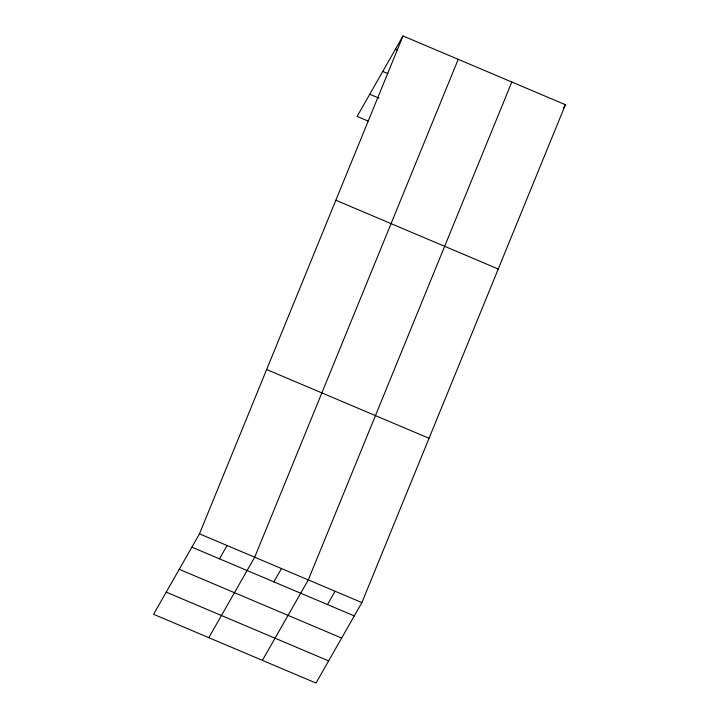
<?xml version="1.0" encoding="UTF-8"?>
<svg xmlns="http://www.w3.org/2000/svg" width="719" height="719" viewBox="0 0 719 719"><rect width="100%" height="100%" fill="white"/><g stroke="black" fill="none" stroke-linecap="round" stroke-linejoin="round"><path stroke-width="1.08" d="M199.478 533.831L403.008 35.95L565.413 104.713L361.882 602.594L315.992 683.05L153.587 614.287L199.478 533.831L361.882 602.594M458.228 59.326L254.697 557.216L208.807 637.663M511.82 82.02L308.289 579.909L262.399 660.357M403.008 35.95L357.118 116.406L368.371 121.16M219.493 558.834L227.087 545.523M273.894 581.869L281.488 568.558M563.247 108.515L565.413 104.713M327.496 604.562L335.081 591.252M395.414 49.26L397.463 50.123M382.778 71.415L387.892 73.581M369.755 94.243L378.958 98.144M335.845 200.25L498.249 269.014M266.641 369.53L429.045 438.293M191.883 547.15L354.287 615.913M179.247 569.304L341.651 638.068M166.224 592.132L328.628 660.896"/></g></svg>
